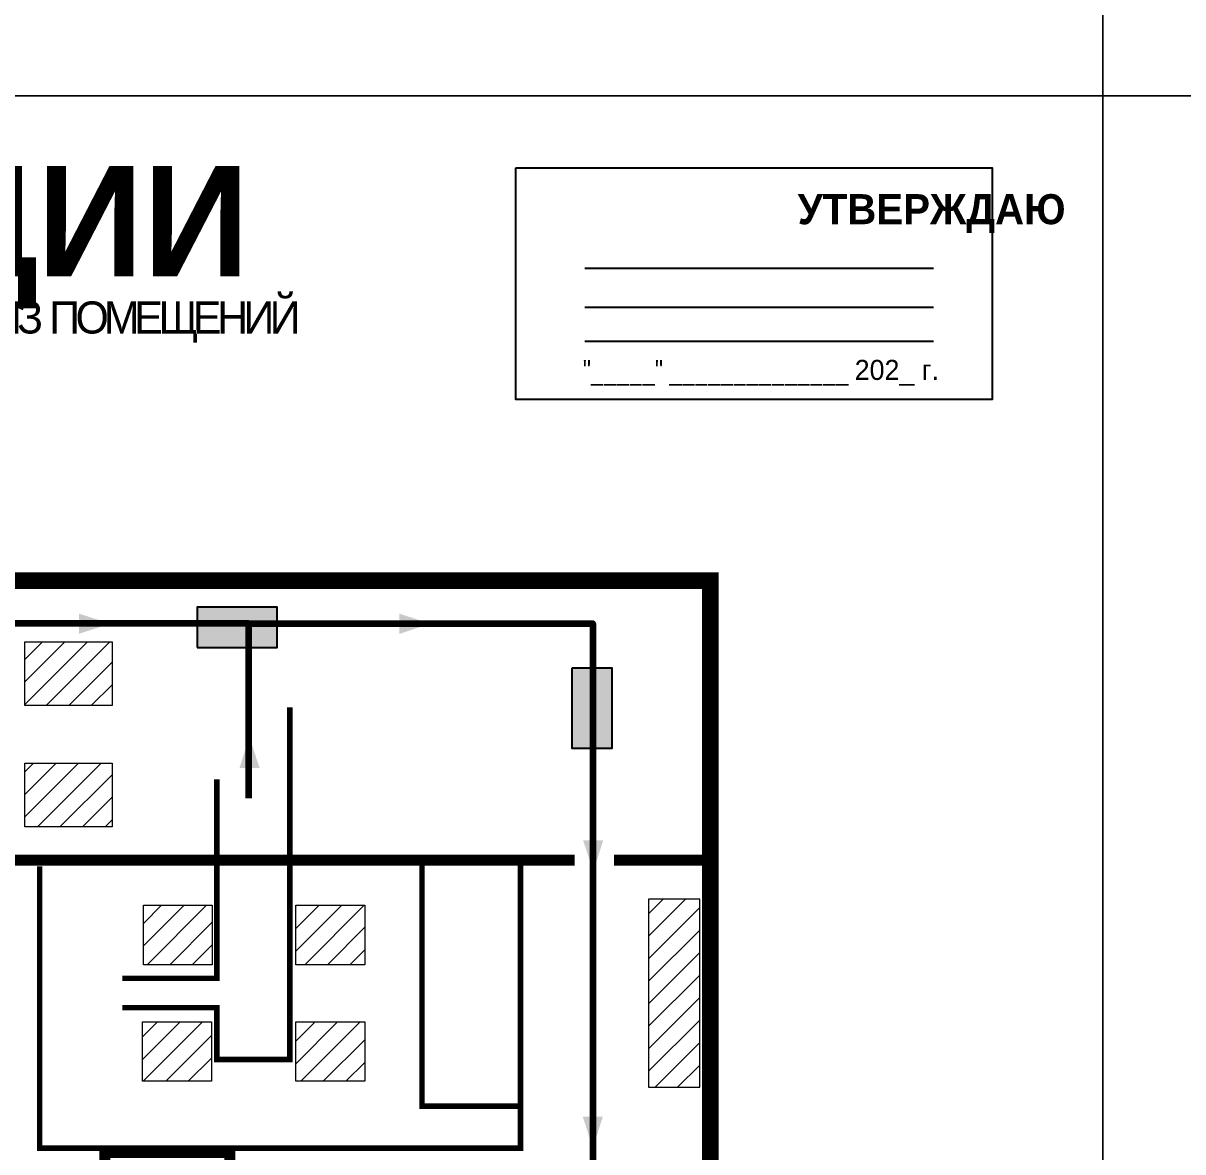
# Model space of a CAD drawing. Header units: millimetres. Extents: x 13810 to 67229, y 12374 to 21950.
# Drawn here: x 19444.4 to 19675.6, y 14731.3 to 14956.4 of the extents above; entities that cross this region are included whole.
import ezdxf

# ---------------------------------------------------------------- set-up
doc = ezdxf.new("R2010")
doc.units = ezdxf.units.MM
doc.layers.add('План_Штампы', color=7, linetype='Continuous')
doc.styles.add('обычный', font='arial.ttf')
pattern_1 = [(225, (40390.644, 17172.8988), (2.24506403, -2.24506403), [])]

# ---------------------------------------------------------------- blocks, each defined once
blk = doc.blocks.new('A$C32E8229D')
at = {"true_color": 0xffffff}
blk.add_hatch(color=7, dxfattribs=at).paths.add_polyline_path([(0, 0), (0, -8), (16, -8), (16, 0)])
h = blk.add_hatch(color=126)
h.paths.add_polyline_path([(0.2, -0.2), (15.8, -0.2), (15.8, -7.8), (0.2, -7.8)])
h.paths.add_polyline_path([(13.49, -2.05), (12.08, -2.05), (11.37, -2.63, 0.162397), (11.29, -2.84), (11.29, -3.63), (10.35, -3.63), (10.35, -4.05), (11.68, -4.05), (11.68, -3.48), (12.26, -4.28), (11.29, -5.1), (11.29, -6.78), (11.85, -6.78), (11.85, -5.44), (12.8, -4.64), (12.8, -5.94), (14.46, -5.94), (14.46, -5.39), (13.45, -5.39), (13.45, -3.97), (12.46, -2.59), (13.15, -2.59), (13.69, -3.34), (14.18, -3)], flags=16)
h.paths.add_polyline_path([(10.74, -1.82, 1), (11.8, -1.82, 1)], flags=16)
h.paths.add_polyline_path([(9.39, -3.59), (5.99, -3.59), (6.56, -3.03), (5.91, -3.03), (5.1, -3.83), (5.91, -4.64), (6.56, -4.64), (5.99, -4.09), (9.39, -4.09)], flags=16)
h.paths.add_polyline_path([(4.29, -1.08), (1.72, -1.08), (1.72, -6.6), (4.29, -6.6)], flags=16)
at = {"color": 126}
blk.add_lwpolyline([(16, -8), (0, -8), (0, 0), (16, 0)], close=True, dxfattribs=at)

msp = doc.modelspace()

# ---------------------------------------------------------------- hatches: boundary and pattern name
at = {"lineweight": 0}
h = msp.add_hatch(dxfattribs=at)
h.set_pattern_fill('ANSI31', color=256, angle=180)
h.set_pattern_definition(pattern_1)
h.paths.add_polyline_path([(19444.68, 14808.83), (19444.68, 14796.14), (19462.08, 14796.14), (19462.08, 14808.83)])
h.paths.add_polyline_path([(19377.62, 14806.2), (19377.62, 14798.56), (19439.43, 14798.56), (19439.43, 14806.2)])
h.paths.add_polyline_path([(19377.62, 14831.06), (19377.62, 14823.42), (19439.43, 14823.42), (19439.43, 14831.06)])
h.paths.add_polyline_path([(19444.68, 14820.34), (19462.08, 14820.34), (19462.08, 14833.03), (19444.68, 14833.03)])
h = msp.add_hatch(dxfattribs=at)
h.set_pattern_fill('ANSI31', color=256, angle=180)
h.set_pattern_definition(pattern_1)
h.paths.add_polyline_path([(19579.28, 14781.71), (19569.07, 14781.71), (19569.07, 14744.19), (19579.28, 14744.19)])
h.paths.add_polyline_path([(19512.47, 14757.22), (19498.75, 14757.22), (19498.75, 14745.38), (19512.47, 14745.38)])
h.paths.add_polyline_path([(19512.47, 14780.48), (19498.75, 14780.48), (19498.75, 14768.64), (19512.47, 14768.64)])
h.paths.add_polyline_path([(19482.07, 14780.48), (19468.35, 14780.48), (19468.35, 14768.64), (19482.07, 14768.64)])
h.paths.add_polyline_path([(19481.91, 14745.38), (19481.91, 14757.22), (19468.18, 14757.22), (19468.18, 14745.38)])

# ---------------------------------------------------------------- linework, layer by layer
at = {"color": 126, "lineweight": 0, "true_color": 0x008754}
for points in [[(19059.64, 15336.92), (19659.64, 15336.92), (19659.64, 14941.92), (19059.64, 14941.92)], [(19659.64, 15336.92), (20259.64, 15336.92), (20259.64, 14941.92), (19659.64, 14941.92)], [(19059.64, 14941.92), (19659.64, 14941.92), (19659.64, 14546.92), (19059.64, 14546.92)], [(19659.64, 14941.92), (20259.64, 14941.92), (20259.64, 14546.92), (19659.64, 14546.92)]]:
    msp.add_lwpolyline(points, close=True, dxfattribs=at)
msp.add_lwpolyline([(19542.58, 14927.57), (19637.58, 14927.57), (19637.58, 14881.36), (19542.58, 14881.36)], close=True)
for points in [[(19556.33, 14907.52), (19625.86, 14907.52)], [(19556.33, 14899.76), (19625.86, 14899.76)], [(19556.33, 14892.97), (19625.86, 14892.97)]]:
    msp.add_lwpolyline(points)
at = {"lineweight": 0}
for points, const_width in [([(19477.02, 14674.68), (19581.38, 14674.68), (19581.38, 14845.21), (19148.24, 14845.21), (19148.24, 14674.68), (19477.02, 14674.68)], 3.3), ([(19497.54, 14819.98), (19497.54, 14749.74), (19482.96, 14749.74), (19482.96, 14760.06), (19464.12, 14760.06)], 1.1), ([(19464.12, 14765.93), (19482.96, 14765.93), (19482.96, 14805.61)], 1.1), ([(19554.34, 14789.46), (19386.01, 14789.46)], 2.2), ([(19543.53, 14789.46), (19543.53, 14734.15), (19543.53, 14740.43), (19523.88, 14740.43), (19523.88, 14789.46)], 1.1), ([(19581.38, 14789.46), (19562.15, 14789.46)], 2.2), ([(19485.57, 14686.53), (19485.57, 14731.21), (19460.65, 14731.21), (19460.65, 14686.53)], 2.2)]:
    msp.add_lwpolyline(points, dxfattribs=dict(at, const_width=const_width))
at = {"color": 126, "lineweight": 100, "true_color": 0x008754}
for points in [[(19489.35, 14801.82), (19489.35, 14836.69), (19373.92, 14836.69), (19373.92, 14793.89), (19439.19, 14793.89)], [(19489.35, 14836.69), (19557.97, 14836.69), (19557.97, 14724.54)]]:
    msp.add_lwpolyline(points, dxfattribs=at)
at = {"lineweight": 0}
for points in [[(19462.08, 14820.34), (19444.68, 14820.34), (19444.68, 14833.03), (19462.08, 14833.03)], [(19462.08, 14796.14), (19444.68, 14796.14), (19444.68, 14808.83), (19462.08, 14808.83)], [(19569.07, 14744.19), (19579.28, 14744.19), (19579.28, 14781.71), (19569.07, 14781.71)], [(19482.07, 14768.64), (19468.35, 14768.64), (19468.35, 14780.48), (19482.07, 14780.48)], [(19512.47, 14768.64), (19498.75, 14768.64), (19498.75, 14780.48), (19512.47, 14780.48)], [(19481.91, 14745.38), (19468.18, 14745.38), (19468.18, 14757.22), (19481.91, 14757.22)], [(19512.47, 14745.38), (19498.75, 14745.38), (19498.75, 14757.22), (19512.47, 14757.22)]]:
    msp.add_lwpolyline(points, close=True, dxfattribs=at)
at = {"lineweight": 100, "const_width": 1.1}
msp.add_lwpolyline([(19543.53, 14734.15), (19543.53, 14732.06), (19447.64, 14732.06), (19447.64, 14788.27)], dxfattribs=at)
at = {"layer": 'План_Штампы', "color": 126, "true_color": 0x008754}
for points in [[(19455.49, 14834.62), (19455.5, 14838.65), (19461.68, 14836.66)], [(19519.37, 14834.61), (19519.38, 14838.64), (19525.56, 14836.65)], [(19491.51, 14807.86), (19487.49, 14807.86), (19489.47, 14814.04)], [(19556.01, 14793.46), (19560.03, 14793.45), (19558.05, 14787.27)], [(19555.93, 14738.35), (19559.96, 14738.35), (19557.97, 14732.16)]]:
    msp.add_solid(points, dxfattribs=at)

# ---------------------------------------------------------------- block references
at = {"layer": 'План_Штампы', "color": 126, "true_color": 0x008754, "xscale": -1}
msp.add_blockref('A$C32E8229D', (19495.02, 14839.92), dxfattribs=at)
at = {"layer": 'План_Штампы', "color": 126, "true_color": 0x008754, "xscale": -1, "rotation": 270}
msp.add_blockref('A$C32E8229D', (19561.79, 14811.8), dxfattribs=at)

# ---------------------------------------------------------------- texts
at = {"lineweight": 0, "style": 'обычный'}
for s, insert, char_height, width, attachment_point in [('{\\fProxima Nova Rg|b1|i0|c204|p2;ПЛАН ЭВАКУАЦИИ}', (19212.28, 14927.92), 22, 493.8901, 1), ('\\pi-18,l18,t18;{\\fProxima Nova Rg|b1|i0|c204|p2;УТВЕРЖДАЮ\\H1.1997x; }', (19625.52, 14918.44), 6, 126.6484, 5), ('{\\fArial Narrow|b0|i0|c204|p34;"_____" ______________ \\fProxima Nova Rg|b0|i0|c204|p2;202_ г. }', (19591.48, 14886.68), 4, 78.6503, 5)]:
    msp.add_mtext(s, dxfattribs=dict(at, insert=insert, char_height=char_height, width=width, attachment_point=attachment_point))
at = {"color": 0, "lineweight": 0, "insert": (19361.27, 14901.09), "char_height": 8, "width": 449.2158, "attachment_point": 5, "style": 'обычный'}
msp.add_mtext('{\\fArial Black|b1|i0|c204|p34;\\H2x;\\T0.85;  \\fArial Narrow|b0|i0|c204|p34;\\H0.8x;\\W0.9;\\P\\fProxima Nova Rg|b0|i0|c204|p2;\\H0.5x;\\W1;\\C256;ПРИ ПОЖАРЕ  ИЛИ ДРУГИХ ЧРЕЗВЫЧАЙНЫХ СИТУАЦИЯХ  ИЗ ПОМЕЩЕНИЙ \\fProxima Nova Rg|b1|i0|c204|p2;\\H1.25x;\\PЗДАНИЯ  УССНР ЦЭН отм. 7,000}', dxfattribs=at)

doc.saveas('drawing.dxf')
